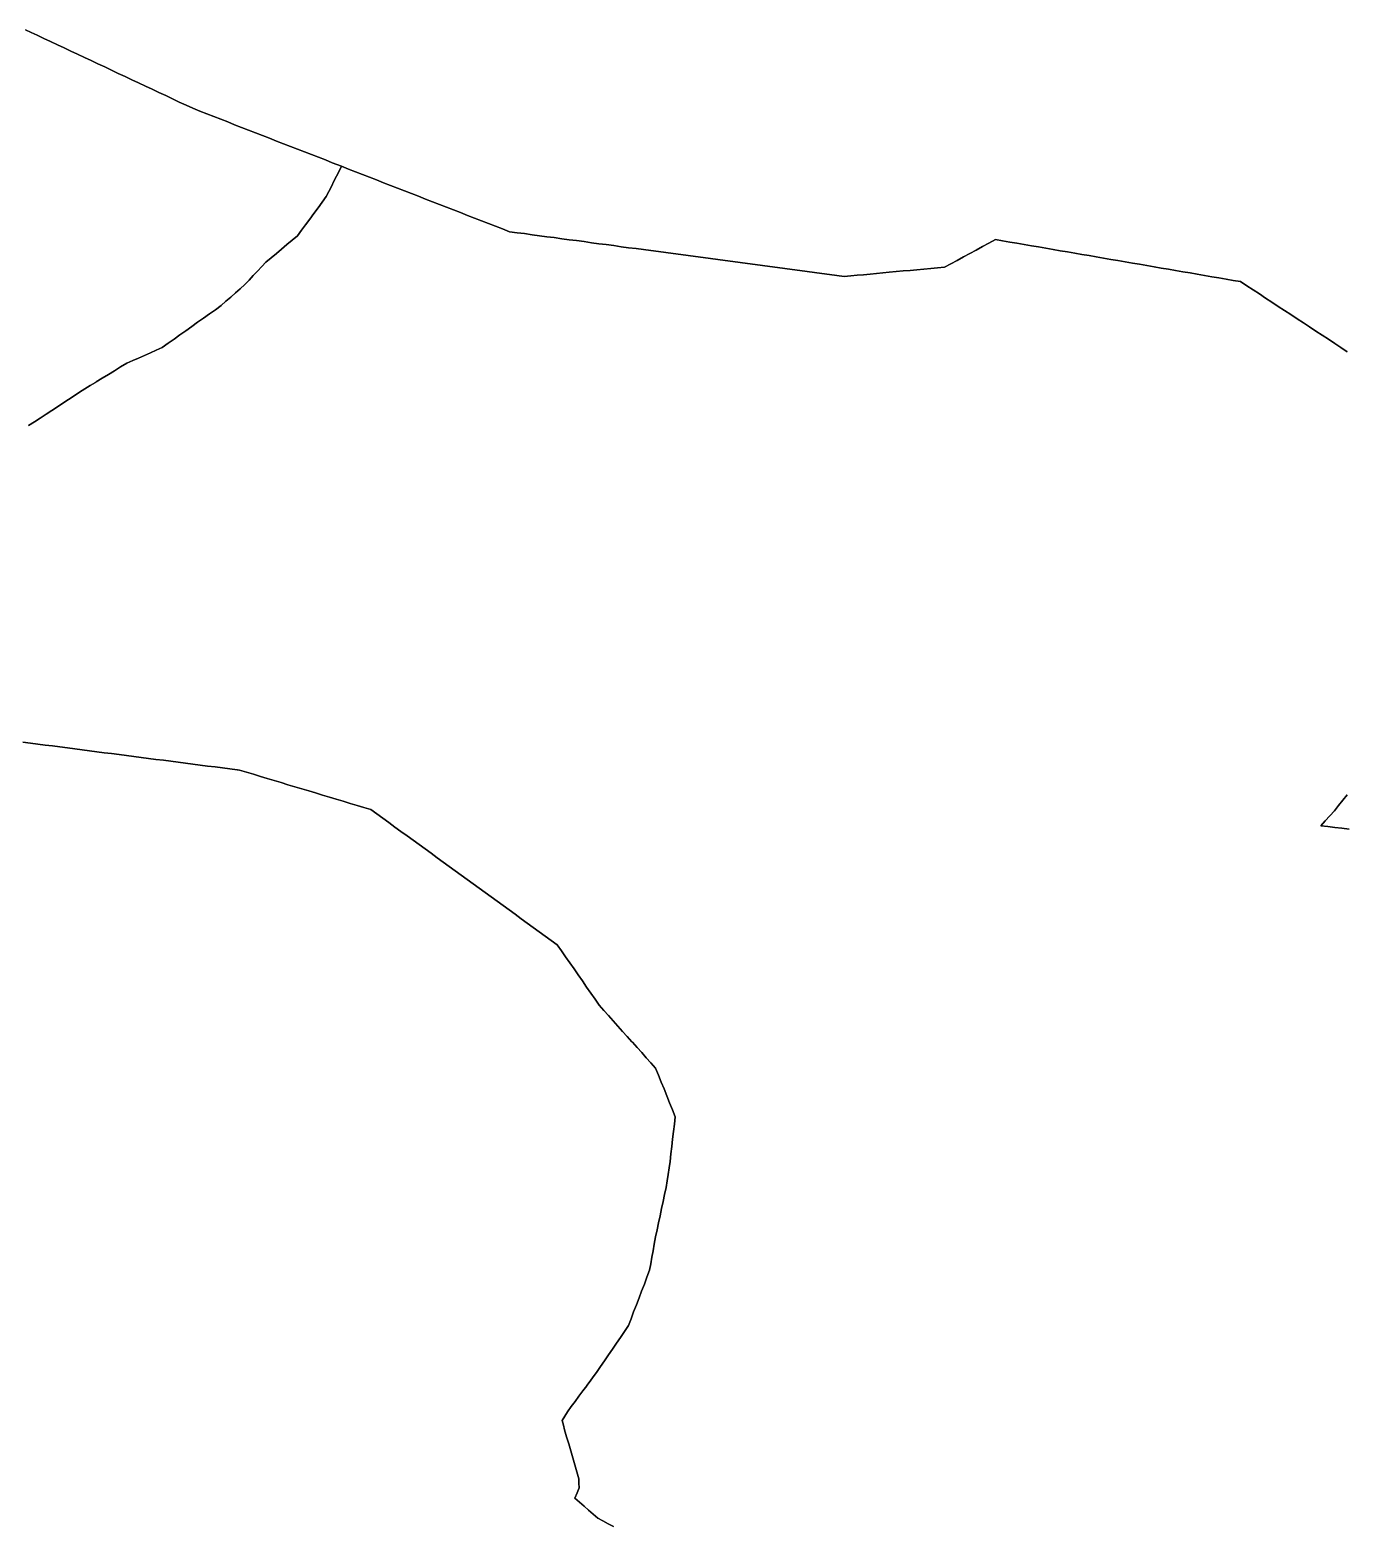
# Model space of a CAD drawing. Header units: inches. Extents: x 130170 to 284068, y 377793 to 804530.
# Drawn here: x 248331 to 250077, y 722597 to 724583 of the extents above; entities that cross this region are included whole.
import ezdxf

# ---------------------------------------------------------------- set-up
doc = ezdxf.new("R2010")
doc.units = ezdxf.units.IN
doc.header["$MEASUREMENT"] = 0
doc.layers.add('muni_il', color=7, linetype='Continuous')

msp = doc.modelspace()

# ---------------------------------------------------------------- linework, layer by layer
at = {"layer": 'muni_il'}
for points in [[(250080.2, 724156.1), (250071.9, 724161.6), (250063.6, 724167.1), (250055.2, 724172.6), (250046.9, 724178), (250038.5, 724183.5), (250030.2, 724189), (250021.9, 724194.5), (250013.5, 724199.9), (250005.2, 724205.4), (249996.9, 724210.9), (249988.5, 724216.4), (249980.2, 724221.8), (249971.8, 724227.3), (249963.5, 724232.8), (249955.2, 724238.2), (249946.8, 724243.7), (249938.5, 724249.2), (249928.9, 724250.8), (249919.3, 724252.5), (249909.8, 724254.1), (249900.2, 724255.8), (249890.6, 724257.4), (249881, 724259), (249871.4, 724260.7), (249861.9, 724262.3), (249852.3, 724264), (249842.7, 724265.6), (249833.1, 724267.3), (249823.6, 724268.9), (249814, 724270.6), (249804.4, 724272.2), (249794.8, 724273.8), (249785.3, 724275.5), (249775.7, 724277.1), (249766.1, 724278.8), (249756.5, 724280.4), (249746.9, 724282.1), (249737.4, 724283.7), (249727.8, 724285.3), (249718.2, 724287), (249708.6, 724288.6), (249699.1, 724290.3), (249689.5, 724291.9), (249679.9, 724293.6), (249670.3, 724295.2), (249660.8, 724296.8), (249651.2, 724298.5), (249641.6, 724300.1), (249632, 724301.8), (249622.5, 724303.4), (249612.9, 724305.1), (249604.4, 724300.5), (249596, 724295.8), (249587.6, 724291.2), (249579.1, 724286.6), (249570.7, 724282), (249562.3, 724277.4), (249553.8, 724272.8), (249545.4, 724268.2), (249536.2, 724267.4), (249527.1, 724266.6), (249517.9, 724265.8), (249508.7, 724265), (249499.6, 724264.2), (249490.4, 724263.4), (249481.2, 724262.6), (249472, 724261.8), (249463.5, 724260.9), (249455, 724260.1), (249446.4, 724259.3), (249437.9, 724258.4), (249429.3, 724257.6), (249420.8, 724256.8), (249412.2, 724255.9), (249402.4, 724257.3), (249392.5, 724258.6), (249382.6, 724259.9), (249372.7, 724261.2), (249362.9, 724262.6), (249353, 724263.9), (249343.1, 724265.2), (249333.2, 724266.5), (249323.4, 724267.8), (249313.5, 724269.2), (249303.6, 724270.5), (249293.7, 724271.8), (249283.9, 724273.1), (249274, 724274.5), (249264.1, 724275.8), (249254.2, 724277.1), (249244.4, 724278.4), (249234.5, 724279.8), (249224.6, 724281.1), (249214.7, 724282.4), (249204.9, 724283.7), (249195, 724285.1), (249185.1, 724286.4), (249175.2, 724287.7), (249165.4, 724289), (249155.5, 724290.4), (249145.6, 724291.7), (249135.7, 724293), (249125.8, 724294.3), (249116, 724295.6), (249106.1, 724297), (249096.2, 724298.3), (249086.3, 724299.6), (249076.5, 724300.9), (249066.6, 724302.3), (249056.7, 724303.6), (249046.8, 724304.9), (249037, 724306.2), (249027.1, 724307.6), (249017.2, 724308.9), (249007.3, 724310.2), (248997.5, 724311.5), (248987.6, 724312.9), (248977.7, 724314.2), (248967.8, 724315.5), (248958.5, 724319.1), (248949.2, 724322.7), (248939.9, 724326.3), (248930.6, 724330), (248921.3, 724333.6), (248912, 724337.2), (248902.7, 724340.8), (248893.4, 724344.4), (248884.1, 724348), (248874.8, 724351.7), (248865.5, 724355.3), (248856.2, 724358.9), (248846.9, 724362.5), (248837.6, 724366.1), (248828.3, 724369.7), (248819, 724373.4), (248809.7, 724377), (248800.4, 724380.6), (248791.1, 724384.2), (248781.8, 724387.8), (248772.5, 724391.4), (248763.2, 724395.1), (248753.9, 724398.7), (248744.6, 724402.3), (248738.5, 724404.7), (248732.3, 724407.1), (248723.1, 724410.7), (248713.8, 724414.3), (248704.5, 724417.9), (248695.3, 724421.5), (248686, 724425.1), (248676.7, 724428.7), (248667.5, 724432.3), (248658.2, 724435.9), (248649, 724439.5), (248639.7, 724443.2), (248630.4, 724446.8), (248621.2, 724450.4), (248611.9, 724454), (248602.6, 724457.6), (248593.4, 724461.2), (248584.1, 724464.8), (248574.9, 724468.4), (248565.6, 724472), (248556.3, 724475.6), (248547.1, 724479.3), (248538.1, 724483.5), (248529.1, 724487.7), (248520.1, 724491.9), (248511.1, 724496.2), (248502.1, 724500.4), (248493.1, 724504.6), (248484.1, 724508.8), (248475.1, 724513.1), (248466.1, 724517.3), (248457.1, 724521.5), (248448.1, 724525.7), (248439.1, 724530), (248430.1, 724534.2), (248421.1, 724538.4), (248412.1, 724542.6), (248403.1, 724546.9), (248394.1, 724551.1), (248385.1, 724555.3), (248376.2, 724559.5), (248367.2, 724563.8), (248358.2, 724568), (248349.2, 724572.2), (248340.2, 724576.4), (248332.5, 724579.9), (248324.9, 724583.4)], [(248324.9, 724583.4), (248332.5, 724579.9), (248340.2, 724576.4), (248349.2, 724572.2), (248358.2, 724568), (248367.2, 724563.8), (248376.2, 724559.5), (248385.1, 724555.3), (248394.1, 724551.1), (248403.1, 724546.9), (248412.1, 724542.6), (248421.1, 724538.4), (248430.1, 724534.2), (248439.1, 724530), (248448.1, 724525.7), (248457.1, 724521.5), (248466.1, 724517.3), (248475.1, 724513.1), (248484.1, 724508.8), (248493.1, 724504.6), (248502.1, 724500.4), (248511.1, 724496.2), (248520.1, 724491.9), (248529.1, 724487.7), (248538.1, 724483.5), (248547.1, 724479.3), (248556.3, 724475.6), (248565.6, 724472), (248574.9, 724468.4), (248584.1, 724464.8), (248593.4, 724461.2), (248602.6, 724457.6), (248611.9, 724454), (248621.2, 724450.4), (248630.4, 724446.8), (248639.7, 724443.2), (248649, 724439.5), (248658.2, 724435.9), (248667.5, 724432.3), (248676.7, 724428.7), (248686, 724425.1), (248695.3, 724421.5), (248704.5, 724417.9), (248713.8, 724414.3), (248723.1, 724410.7), (248732.3, 724407.1), (248738.5, 724404.7), (248744.6, 724402.3), (248741.2, 724395.7), (248737.7, 724389.1), (248734.3, 724382.4), (248731, 724375.6), (248727.6, 724368.9), (248724.2, 724362.2), (248718.8, 724354.7), (248713.3, 724347.2), (248707.8, 724339.8), (248702.3, 724332.3), (248696.8, 724324.8), (248691.4, 724317.4), (248685.9, 724309.9), (248678.9, 724304.1), (248671.9, 724298.3), (248665, 724292.5), (248658, 724286.7), (248651, 724280.8), (248644.1, 724275), (248638.5, 724269.1), (248632.9, 724263.2), (248627.3, 724257.3), (248621.8, 724251.3), (248616.2, 724245.4), (248609.9, 724239.8), (248603.6, 724234.3), (248597.4, 724228.7), (248591.1, 724223.1), (248584.8, 724217.5), (248577, 724211.9), (248569.1, 724206.4), (248561.3, 724200.8), (248553.4, 724195.2), (248545.6, 724189.6), (248537.7, 724184.1), (248529.9, 724178.5), (248522.1, 724172.9), (248514.2, 724167.3), (248506.4, 724161.8), (248498.5, 724158.3), (248490.7, 724154.8), (248482.8, 724151.3), (248475, 724147.8), (248467.2, 724144.3), (248459.3, 724140.8), (248451.2, 724135.9), (248443, 724130.9), (248434.9, 724125.9), (248426.8, 724120.9), (248418.6, 724116), (248417.7, 724115.4), (248410.6, 724111.1), (248403.6, 724106.8), (248396.6, 724102.5), (248389.3, 724097.6), (248381.9, 724092.7), (248374.6, 724087.9), (248367.3, 724083), (248360, 724078.1), (248352.2, 724073.1), (248344.5, 724068), (248336.7, 724063), (248329, 724058)], [(248329, 724058), (248336.7, 724063), (248344.5, 724068), (248352.2, 724073.1), (248360, 724078.1), (248367.3, 724083), (248374.6, 724087.9), (248381.9, 724092.7), (248389.3, 724097.6), (248396.6, 724102.5), (248403.6, 724106.8), (248410.6, 724111.1), (248417.7, 724115.4), (248418.6, 724116), (248426.8, 724120.9), (248434.9, 724125.9), (248443, 724130.9), (248451.2, 724135.9), (248459.3, 724140.8), (248467.2, 724144.3), (248475, 724147.8), (248482.8, 724151.3), (248490.7, 724154.8), (248498.5, 724158.3), (248506.4, 724161.8), (248514.2, 724167.3), (248522.1, 724172.9), (248529.9, 724178.5), (248537.7, 724184.1), (248545.6, 724189.6), (248553.4, 724195.2), (248561.3, 724200.8), (248569.1, 724206.4), (248577, 724211.9), (248584.8, 724217.5), (248591.1, 724223.1), (248597.4, 724228.7), (248603.6, 724234.3), (248609.9, 724239.8), (248616.2, 724245.4), (248621.8, 724251.3), (248627.3, 724257.3), (248632.9, 724263.2), (248638.5, 724269.1), (248644.1, 724275), (248651, 724280.8), (248658, 724286.7), (248665, 724292.5), (248671.9, 724298.3), (248678.9, 724304.1), (248685.9, 724309.9), (248691.4, 724317.4), (248696.8, 724324.8), (248702.3, 724332.3), (248707.8, 724339.8), (248713.3, 724347.2), (248718.8, 724354.7), (248724.2, 724362.2), (248727.6, 724368.9), (248731, 724375.6), (248734.3, 724382.4), (248737.7, 724389.1), (248741.2, 724395.7), (248744.6, 724402.3), (248753.9, 724398.7), (248763.2, 724395.1), (248772.5, 724391.4), (248781.8, 724387.8), (248791.1, 724384.2), (248800.4, 724380.6), (248809.7, 724377), (248819, 724373.4), (248828.3, 724369.7), (248837.6, 724366.1), (248846.9, 724362.5), (248856.2, 724358.9), (248865.5, 724355.3), (248874.8, 724351.7), (248884.1, 724348), (248893.4, 724344.4), (248902.7, 724340.8), (248912, 724337.2), (248921.3, 724333.6), (248930.6, 724330), (248939.9, 724326.3), (248949.2, 724322.7), (248958.5, 724319.1), (248967.8, 724315.5), (248977.7, 724314.2), (248987.6, 724312.9), (248997.5, 724311.5), (249007.3, 724310.2), (249017.2, 724308.9), (249027.1, 724307.6), (249037, 724306.2), (249046.8, 724304.9), (249056.7, 724303.6), (249066.6, 724302.3), (249076.5, 724300.9), (249086.3, 724299.6), (249096.2, 724298.3), (249106.1, 724297), (249116, 724295.6), (249125.8, 724294.3), (249135.7, 724293), (249145.6, 724291.7), (249155.5, 724290.4), (249165.4, 724289), (249175.2, 724287.7), (249185.1, 724286.4), (249195, 724285.1), (249204.9, 724283.7), (249214.7, 724282.4), (249224.6, 724281.1), (249234.5, 724279.8), (249244.4, 724278.4), (249254.2, 724277.1), (249264.1, 724275.8), (249274, 724274.5), (249283.9, 724273.1), (249293.7, 724271.8), (249303.6, 724270.5), (249313.5, 724269.2), (249323.4, 724267.8), (249333.2, 724266.5), (249343.1, 724265.2), (249353, 724263.9), (249362.9, 724262.6), (249372.7, 724261.2), (249382.6, 724259.9), (249392.5, 724258.6), (249402.4, 724257.3), (249412.2, 724255.9), (249420.8, 724256.8), (249429.3, 724257.6), (249437.9, 724258.4), (249446.4, 724259.3), (249455, 724260.1), (249463.5, 724260.9), (249472, 724261.8), (249481.2, 724262.6), (249490.4, 724263.4), (249499.6, 724264.2), (249508.7, 724265), (249517.9, 724265.8), (249527.1, 724266.6), (249536.2, 724267.4), (249545.4, 724268.2), (249553.8, 724272.8), (249562.3, 724277.4), (249570.7, 724282), (249579.1, 724286.6), (249587.6, 724291.2), (249596, 724295.8), (249604.4, 724300.5), (249612.9, 724305.1), (249622.5, 724303.4), (249632, 724301.8), (249641.6, 724300.1), (249651.2, 724298.5), (249660.8, 724296.8), (249670.3, 724295.2), (249679.9, 724293.6), (249689.5, 724291.9), (249699.1, 724290.3), (249708.6, 724288.6), (249718.2, 724287), (249727.8, 724285.3), (249737.4, 724283.7), (249746.9, 724282.1), (249756.5, 724280.4), (249766.1, 724278.8), (249775.7, 724277.1), (249785.3, 724275.5), (249794.8, 724273.8), (249804.4, 724272.2), (249814, 724270.6), (249823.6, 724268.9), (249833.1, 724267.3), (249842.7, 724265.6), (249852.3, 724264), (249861.9, 724262.3), (249871.4, 724260.7), (249881, 724259), (249890.6, 724257.4), (249900.2, 724255.8), (249909.8, 724254.1), (249919.3, 724252.5), (249928.9, 724250.8), (249938.5, 724249.2), (249946.8, 724243.7), (249955.2, 724238.2), (249963.5, 724232.8), (249971.8, 724227.3), (249980.2, 724221.8), (249988.5, 724216.4), (249996.9, 724210.9), (250005.2, 724205.4), (250013.5, 724199.9), (250021.9, 724194.5), (250030.2, 724189), (250038.5, 724183.5), (250046.9, 724178), (250055.2, 724172.6), (250063.6, 724167.1), (250071.9, 724161.6), (250080.2, 724156.1)], [(249105.6, 722596.5), (249098.6, 722600.1), (249091.7, 722603.8), (249084.8, 722607.4), (249078.7, 722612.8), (249072.7, 722618.1), (249066.6, 722623.4), (249060.6, 722628.8), (249054.5, 722634.1), (249057.3, 722640.9), (249060.1, 722647.6), (249059.9, 722653.8), (249059.6, 722659.9), (249056.9, 722669.2), (249054.2, 722678.4), (249051.6, 722687.7), (249048.9, 722697), (249046.2, 722706.3), (249043.5, 722715.6), (249040.8, 722724.8), (249039.2, 722730.9), (249037.6, 722737), (249041.1, 722742.8), (249044.6, 722748.7), (249049.7, 722755.6), (249054.8, 722762.5), (249059.9, 722769.5), (249065, 722776.4), (249070.1, 722783.3), (249070.5, 722783.8), (249074.7, 722789.5), (249078.9, 722795.2), (249083.1, 722800.9), (249088.4, 722808.7), (249093.7, 722816.4), (249099, 722824.2), (249104.3, 722832), (249109.6, 722839.7), (249114.9, 722847.5), (249120.2, 722855.3), (249125.5, 722863.1), (249129, 722872.3), (249132.5, 722881.4), (249136.1, 722890.6), (249139.6, 722899.8), (249143.1, 722909), (249146.7, 722918.2), (249150.2, 722927.4), (249153.7, 722936.6), (249155.2, 722945.3), (249156.7, 722954), (249158.2, 722962.6), (249159.7, 722971.3), (249161.7, 722980.8), (249163.7, 722990.2), (249165.6, 722999.6), (249167.6, 723009), (249169.6, 723018.4), (249171.6, 723027.8), (249173.6, 723037.2), (249175.5, 723046.7), (249176.9, 723055.3), (249178.2, 723063.9), (249179.5, 723072.6), (249180.8, 723081.2), (249182, 723091.1), (249183.2, 723101), (249184.3, 723110.8), (249185.5, 723120.7), (249186.7, 723130.6), (249187.8, 723140.5), (249184.1, 723149.7), (249180.3, 723158.9), (249176.6, 723168.1), (249172.9, 723177.3), (249169.1, 723186.5), (249165.4, 723195.7), (249161.7, 723204.9), (249155.5, 723211.8), (249149.3, 723218.7), (249143.2, 723225.6), (249137, 723232.5), (249130.8, 723239.4), (249130.3, 723239.9), (249124.1, 723246.9), (249117.9, 723253.8), (249111.6, 723260.8), (249105.4, 723267.7), (249099.2, 723274.7), (249093, 723281.7), (249086.7, 723288.6), (249081.2, 723296.6), (249075.6, 723304.6), (249070, 723312.7), (249064.4, 723320.7), (249058.8, 723328.7), (249053.3, 723336.7), (249047.7, 723344.7), (249042.1, 723352.7), (249036.5, 723360.8), (249031, 723368.8), (249023, 723374.5), (249015, 723380.3), (249007.1, 723386.1), (248999.1, 723391.9), (248991.2, 723397.6), (248983.2, 723403.4), (248975.3, 723409.2), (248967.3, 723415), (248959.3, 723420.7), (248951.4, 723426.5), (248943.4, 723432.3), (248935.5, 723438), (248927.5, 723443.8), (248919.5, 723449.6), (248911.5, 723455.4), (248903.5, 723461.2), (248895.5, 723467), (248887.5, 723472.8), (248879.5, 723478.6), (248871.5, 723484.4), (248863.5, 723490.2), (248855.5, 723496), (248847.5, 723501.9), (248839.5, 723507.7), (248831.5, 723513.5), (248823.5, 723519.3), (248815.5, 723525.1), (248807.5, 723530.9), (248799.5, 723536.7), (248791.5, 723542.5), (248783.5, 723548.3), (248774.3, 723551), (248765.1, 723553.8), (248756, 723556.5), (248746.8, 723559.3), (248737.6, 723562), (248728.4, 723564.8), (248719.3, 723567.5), (248710.1, 723570.3), (248700.9, 723573), (248691.8, 723575.8), (248682.6, 723578.6), (248673.4, 723581.3), (248664.2, 723584.1), (248655.1, 723586.8), (248645.9, 723589.6), (248636.7, 723592.3), (248627.5, 723595.1), (248618.4, 723597.8), (248609.2, 723600.6), (248606.3, 723600.9), (248606, 723601), (248596.1, 723602.3), (248586.3, 723603.5), (248576.5, 723604.8), (248566.7, 723606.1), (248556.9, 723607.3), (248547.1, 723608.6), (248537.3, 723609.9), (248527.5, 723611.1), (248517.7, 723612.4), (248507.9, 723613.7), (248498.1, 723614.9), (248488.3, 723616.2), (248478.5, 723617.5), (248468.6, 723618.7), (248458.8, 723620), (248449, 723621.3), (248439.2, 723622.6), (248429.4, 723623.8), (248419.6, 723625.1), (248409.8, 723626.4), (248400, 723627.6), (248390.2, 723628.9), (248380.4, 723630.2), (248370.6, 723631.4), (248360.8, 723632.7), (248351, 723634), (248341.1, 723635.2), (248331.3, 723636.5), (248321.5, 723637.8)], [(248321.5, 723637.8), (248331.3, 723636.5), (248341.1, 723635.2), (248351, 723634), (248360.8, 723632.7), (248370.6, 723631.4), (248380.4, 723630.2), (248390.2, 723628.9), (248400, 723627.6), (248409.8, 723626.4), (248419.6, 723625.1), (248429.4, 723623.8), (248439.2, 723622.6), (248449, 723621.3), (248458.8, 723620), (248468.6, 723618.7), (248478.5, 723617.5), (248488.3, 723616.2), (248498.1, 723614.9), (248507.9, 723613.7), (248517.7, 723612.4), (248527.5, 723611.1), (248537.3, 723609.9), (248547.1, 723608.6), (248556.9, 723607.3), (248566.7, 723606.1), (248576.5, 723604.8), (248586.3, 723603.5), (248596.1, 723602.3), (248606, 723601), (248606.3, 723600.9), (248609.2, 723600.6), (248618.4, 723597.8), (248627.5, 723595.1), (248636.7, 723592.3), (248645.9, 723589.6), (248655.1, 723586.8), (248664.2, 723584.1), (248673.4, 723581.3), (248682.6, 723578.6), (248691.8, 723575.8), (248700.9, 723573), (248710.1, 723570.3), (248719.3, 723567.5), (248728.4, 723564.8), (248737.6, 723562), (248746.8, 723559.3), (248756, 723556.5), (248765.1, 723553.8), (248774.3, 723551), (248783.5, 723548.3), (248791.5, 723542.5), (248799.5, 723536.7), (248807.5, 723530.9), (248815.5, 723525.1), (248823.5, 723519.3), (248831.5, 723513.5), (248839.5, 723507.7), (248847.5, 723501.9), (248855.5, 723496), (248863.5, 723490.2), (248871.5, 723484.4), (248879.5, 723478.6), (248887.5, 723472.8), (248895.5, 723467), (248903.5, 723461.2), (248911.5, 723455.4), (248919.5, 723449.6), (248927.5, 723443.8), (248935.5, 723438), (248943.4, 723432.3), (248951.4, 723426.5), (248959.3, 723420.7), (248967.3, 723415), (248975.3, 723409.2), (248983.2, 723403.4), (248991.2, 723397.6), (248999.1, 723391.9), (249007.1, 723386.1), (249015, 723380.3), (249023, 723374.5), (249031, 723368.8), (249036.5, 723360.8), (249042.1, 723352.7), (249047.7, 723344.7), (249053.3, 723336.7), (249058.8, 723328.7), (249064.4, 723320.7), (249070, 723312.7), (249075.6, 723304.6), (249081.2, 723296.6), (249086.7, 723288.6), (249093, 723281.7), (249099.2, 723274.7), (249105.4, 723267.7), (249111.6, 723260.8), (249117.9, 723253.8), (249124.1, 723246.9), (249130.3, 723239.9), (249130.8, 723239.4), (249137, 723232.5), (249143.2, 723225.6), (249149.3, 723218.7), (249155.5, 723211.8), (249161.7, 723204.9), (249165.4, 723195.7), (249169.1, 723186.5), (249172.9, 723177.3), (249176.6, 723168.1), (249180.3, 723158.9), (249184.1, 723149.7), (249187.8, 723140.5), (249186.7, 723130.6), (249185.5, 723120.7), (249184.3, 723110.8), (249183.2, 723101), (249182, 723091.1), (249180.8, 723081.2), (249179.5, 723072.6), (249178.2, 723063.9), (249176.9, 723055.3), (249175.5, 723046.7), (249173.6, 723037.2), (249171.6, 723027.8), (249169.6, 723018.4), (249167.6, 723009), (249165.6, 722999.6), (249163.7, 722990.2), (249161.7, 722980.8), (249159.7, 722971.3), (249158.2, 722962.6), (249156.7, 722954), (249155.2, 722945.3), (249153.7, 722936.6), (249150.2, 722927.4), (249146.7, 722918.2), (249143.1, 722909), (249139.6, 722899.8), (249136.1, 722890.6), (249132.5, 722881.4), (249129, 722872.3), (249125.5, 722863.1), (249120.2, 722855.3), (249114.9, 722847.5), (249109.6, 722839.7), (249104.3, 722832), (249099, 722824.2), (249093.7, 722816.4), (249088.4, 722808.7), (249083.1, 722800.9), (249078.9, 722795.2), (249074.7, 722789.5), (249070.5, 722783.8), (249070.1, 722783.3), (249065, 722776.4), (249059.9, 722769.5), (249054.8, 722762.5), (249049.7, 722755.6), (249044.6, 722748.7), (249041.1, 722742.8), (249037.6, 722737), (249039.2, 722730.9), (249040.8, 722724.8), (249043.5, 722715.6), (249046.2, 722706.3), (249048.9, 722697), (249051.6, 722687.7), (249054.2, 722678.4), (249056.9, 722669.2), (249059.6, 722659.9), (249059.9, 722653.8), (249060.1, 722647.6), (249057.3, 722640.9), (249054.5, 722634.1), (249060.6, 722628.8), (249066.6, 722623.4), (249072.7, 722618.1), (249078.7, 722612.8), (249084.8, 722607.4), (249091.7, 722603.8), (249098.6, 722600.1), (249105.6, 722596.5)], [(250080.2, 723568), (250074.5, 723560.8), (250068.8, 723553.6), (250063.1, 723546.4), (250057.1, 723539.8), (250051.1, 723533.3), (250045.1, 723526.7), (250054.5, 723525.6), (250063.9, 723524.6), (250073.2, 723523.5), (250082.6, 723522.4)], [(250082.6, 723522.4), (250073.2, 723523.5), (250063.9, 723524.6), (250054.5, 723525.6), (250045.1, 723526.7), (250051.1, 723533.3), (250057.1, 723539.8), (250063.1, 723546.4), (250068.8, 723553.6), (250074.5, 723560.8), (250080.2, 723568)]]:
    msp.add_lwpolyline(points, dxfattribs=at)

doc.saveas('drawing.dxf')
